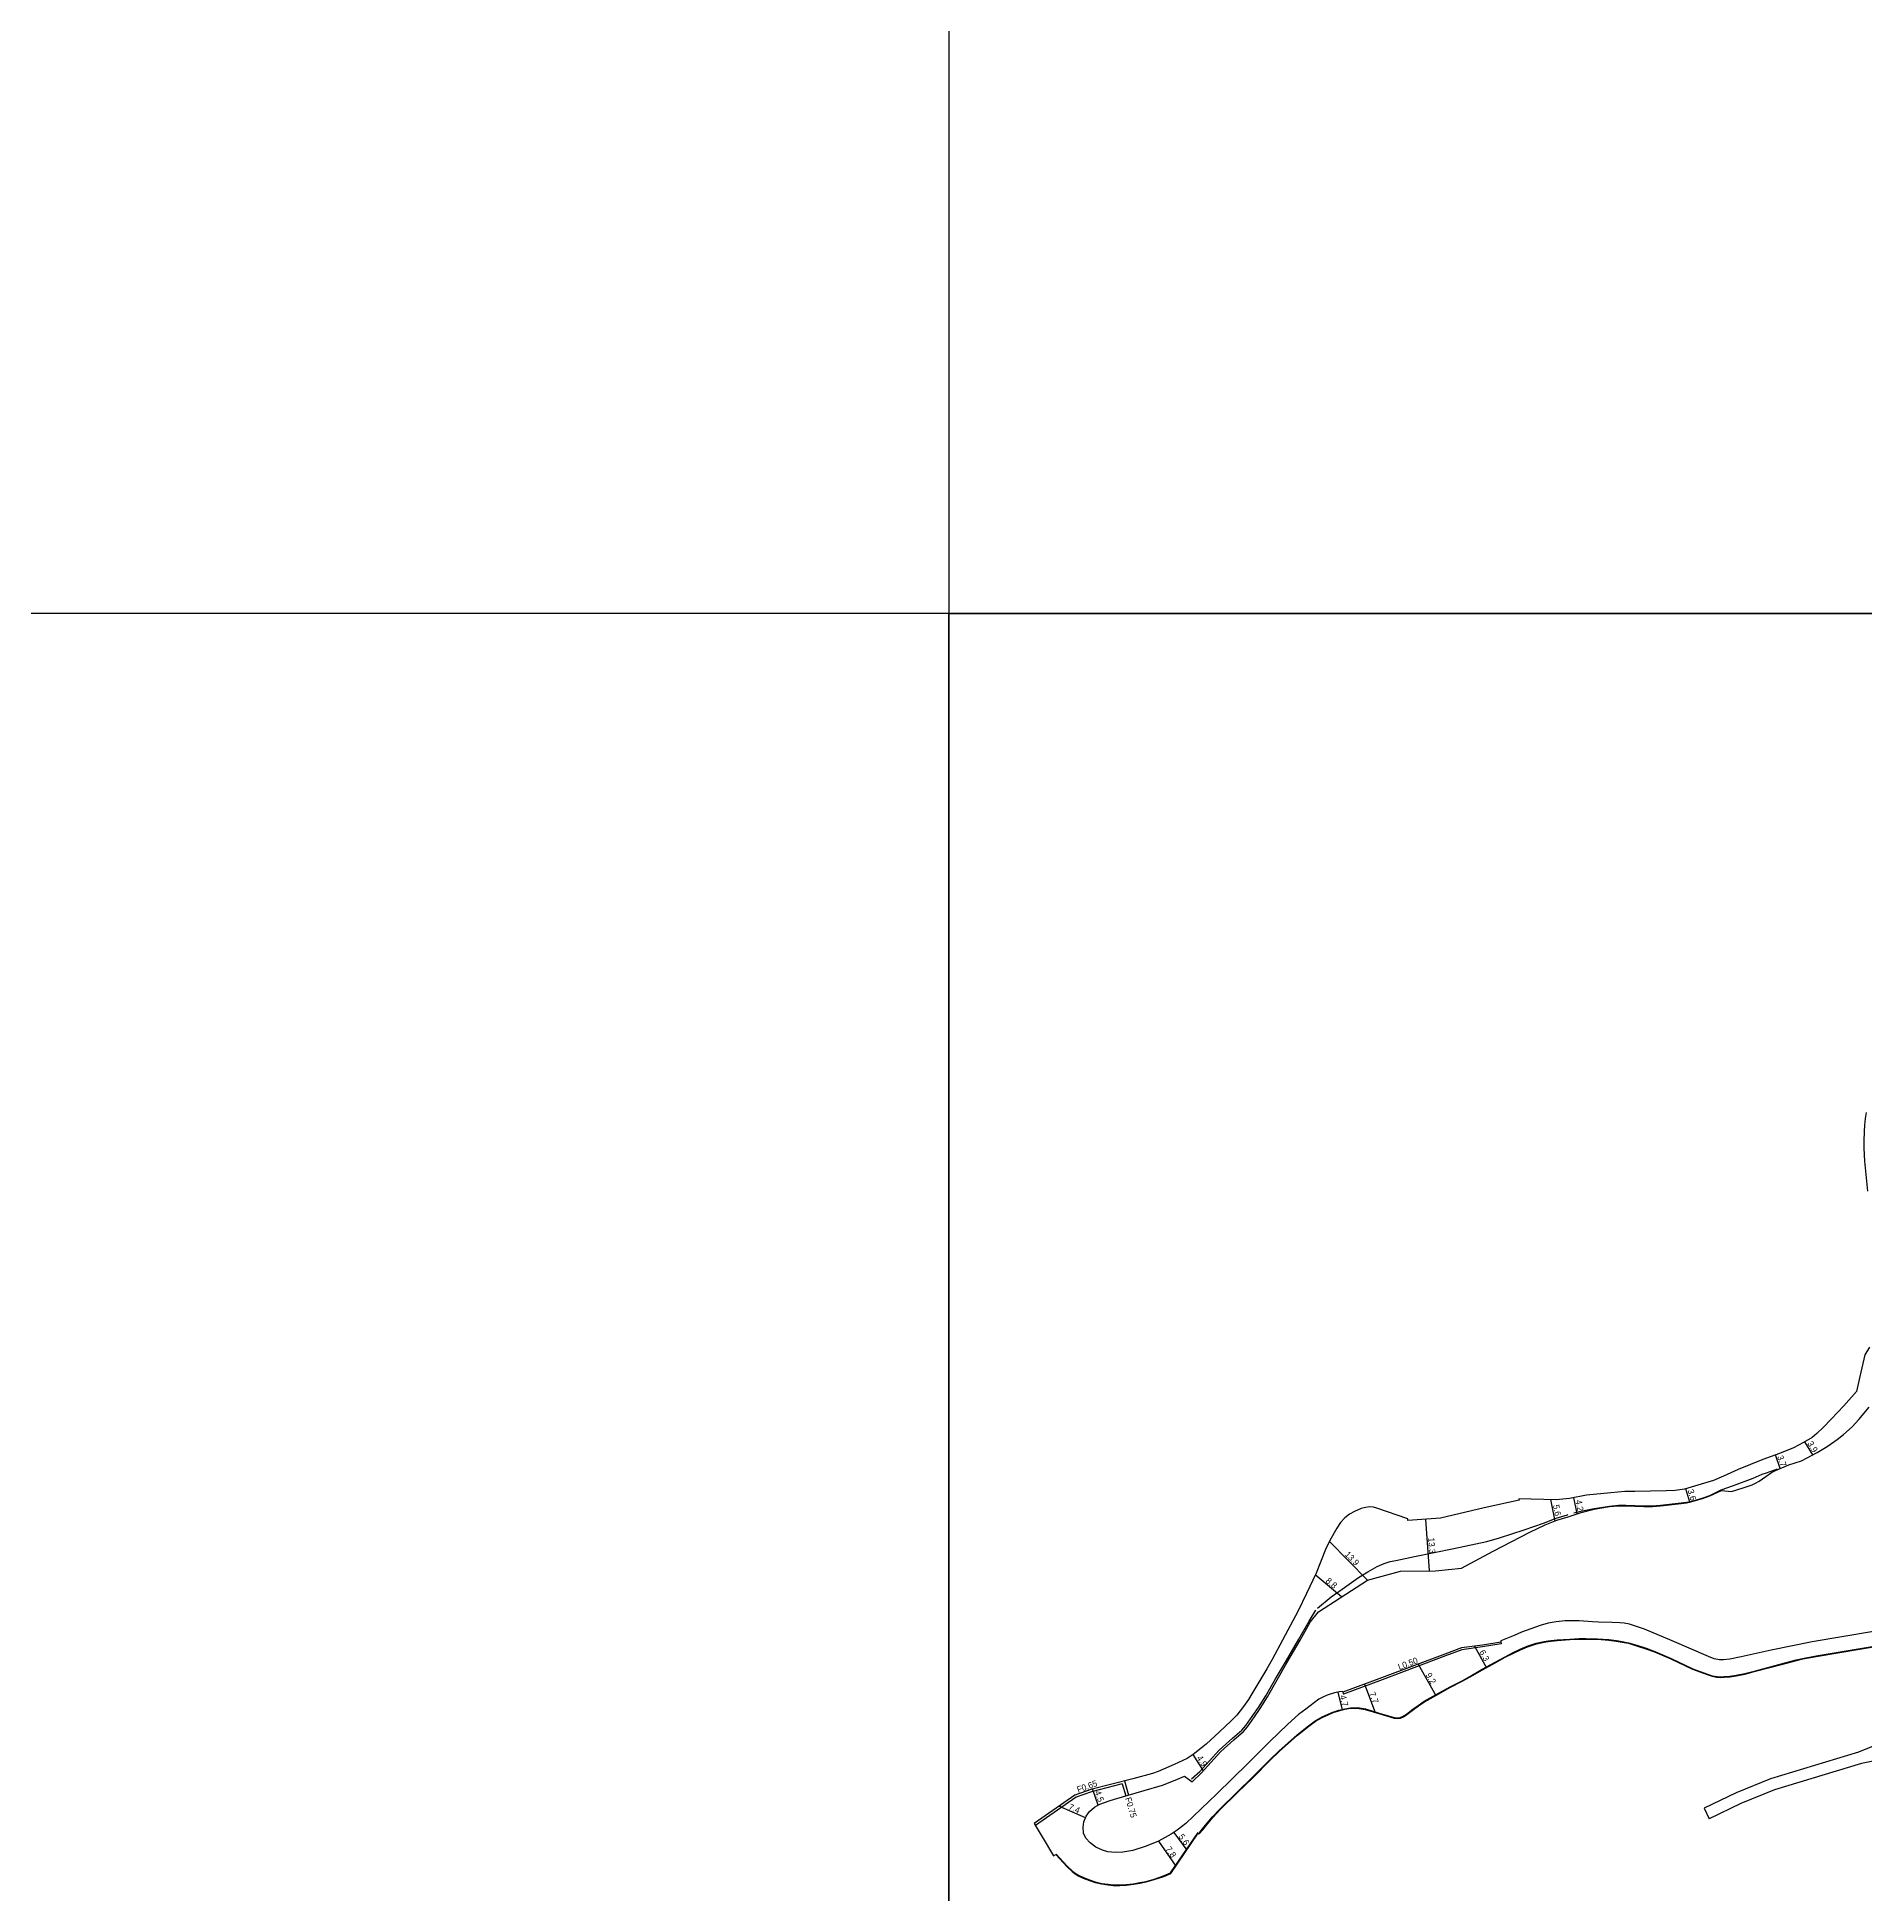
# Model space of a CAD drawing. Header units: metres. Extents: x -25600 to -24000, y -96000 to -93600.
# Drawn here: x -25033.6 to -24565, y -95128.4 to -94652.3 of the extents above; entities that cross this region are included whole.
import ezdxf

# ---------------------------------------------------------------- set-up
doc = ezdxf.new("R2010")
doc.units = ezdxf.units.M
doc.header["$LTSCALE"] = 2.5
for name, color, linetype in [('側溝・桝', 7, 'Continuous'), ('図郭', 7, 'Continuous'), ('幅員', 7, 'Continuous'), ('歩道・分離帯・安全施設', 7, 'Continuous'), ('道路', 7, 'Continuous')]:
    doc.layers.add(name, color=color, linetype=linetype)
doc.styles.get("Standard").update_dxf_attribs({"font": ''})
doc.styles.get('Standard').set_extended_font_data('@MS PGothic')

msp = doc.modelspace()

# ---------------------------------------------------------------- linework, layer by layer
at = {"layer": '側溝・桝'}
for points in [[(-24658.46, -95064.12), (-24663.18, -95064.9), (-24668.52, -95065.62), (-24672.7, -95067.18), (-24688.96, -95073.3), (-24698.86, -95076.98)], [(-24658.54, -95063.64), (-24658.46, -95064.12)], [(-24699.03, -95076.52), (-24698.86, -95076.98)], [(-24755.53, -95100.03), (-24763.42, -95102.02), (-24767.38, -95103.43), (-24777.82, -95110.67)], [(-24755.53, -95100.03), (-24754.63, -95103.09)], [(-24755, -95099.24), (-24753.92, -95102.89)]]:
    msp.add_lwpolyline(points, dxfattribs=at)
at = {"layer": '図郭'}
for points in [[(-24800, -94800), (-24000, -94800), (-24000, -94200), (-24800, -94200)], [(-25600, -95400), (-24800, -95400), (-24800, -94800), (-25600, -94800)], [(-24800, -95400), (-24000, -95400), (-24000, -94800), (-24800, -94800)]]:
    msp.add_lwpolyline(points, close=True, dxfattribs=at)
at = {"layer": '幅員', "flags": 128}
for points in [[(-24578.57, -95015.67), (-24580.62, -95012.33)], [(-24586.91, -95019.16), (-24588.16, -95015.71)], [(-24644.62, -95032.64), (-24645.71, -95027.16)], [(-24638.99, -95030.77), (-24639.78, -95026.64)], [(-24610.07, -95027.78), (-24611.08, -95024.35)], [(-24676.82, -95045.39), (-24677.73, -95032.14)], [(-24692.71, -95047.76), (-24702.41, -95037.84)], [(-24699.32, -95052.04), (-24706.11, -95046.46)], [(-24665.25, -95064.69), (-24662.23, -95070.23)], [(-24679.71, -95069.3), (-24675.17, -95077.32)], [(-24693.46, -95074.46), (-24690.73, -95081.7)], [(-24700.31, -95076.51), (-24699.18, -95081.05)], [(-24734.74, -95096.62), (-24737.39, -95092.49)], [(-24761.69, -95105.47), (-24763.19, -95101.27)], [(-24765, -95108.7), (-24771.79, -95105.73)], [(-24742.33, -95112.46), (-24739.03, -95117.02)], [(-24746.22, -95114.69), (-24741.84, -95121.11)]]:
    msp.add_lwpolyline(points, dxfattribs=at)
at = {"layer": '歩道・分離帯・安全施設'}
for points in [[(-24639.82, -95030.57), (-24637.99, -95030.11), (-24634.63, -95029.45), (-24630.68, -95028.8), (-24628.4, -95028.55), (-24627.7, -95028.57), (-24626.5, -95028.57), (-24621.91, -95028.73), (-24619.69, -95028.73), (-24617.59, -95028.61), (-24612.34, -95027.98), (-24610.97, -95027.8), (-24609.86, -95027.59), (-24606.88, -95026.75), (-24604.97, -95026.05), (-24602.01, -95024.62), (-24598.87, -95023.51), (-24593.86, -95021.61), (-24591.53, -95020.66), (-24590.47, -95020.31), (-24587.58, -95019.27)], [(-24705.53, -95054.95), (-24701.98, -95052.1), (-24699.19, -95050.07), (-24694.96, -95047.15), (-24692.6, -95045.66), (-24690.24, -95044.32), (-24688.45, -95043.56), (-24686.88, -95043.05), (-24685.4, -95042.75), (-24680.62, -95041.75), (-24670.57, -95039.68), (-24662.11, -95037.87), (-24658.83, -95036.95), (-24652.5, -95034.88), (-24647.62, -95033.18), (-24644.33, -95031.94), (-24641.45, -95031.03), (-24641.36, -95031)], [(-24737.79, -95098.69), (-24735.67, -95096.84), (-24730.7, -95091.34), (-24727.26, -95088.28), (-24724.87, -95086.24), (-24723.87, -95085.07), (-24722.06, -95082.48), (-24720.62, -95080.39), (-24718.78, -95077.4), (-24716.31, -95073.08), (-24713.73, -95068.79), (-24710.3, -95062.93), (-24707.65, -95058.32), (-24705.93, -95055.52)], [(-24735.85, -95112.62), (-24735.04, -95111.64), (-24733.74, -95110.04), (-24732.39, -95108.44), (-24730.61, -95106.54), (-24726.1, -95102.12), (-24722.11, -95098.23), (-24717.75, -95093.83), (-24715.45, -95091.58), (-24710.75, -95087.43), (-24707.85, -95085.13), (-24706.1, -95083.84), (-24704.35, -95082.85), (-24702.81, -95082.16), (-24701.56, -95081.61), (-24700.07, -95081.11), (-24698.53, -95080.73), (-24697.03, -95080.48), (-24695.29, -95080.42), (-24693.23, -95080.78), (-24689.71, -95081.85), (-24685.83, -95083.01), (-24685.07, -95083.1), (-24684.3, -95083.02), (-24683.55, -95082.67), (-24682.66, -95082.13), (-24681.02, -95080.8), (-24679.68, -95079.88), (-24678.13, -95078.82), (-24675.1, -95077.11), (-24671.52, -95075.09), (-24668.46, -95073.56), (-24666.44, -95072.44), (-24663.29, -95070.64), (-24660, -95068.85), (-24657.44, -95067.41), (-24655.36, -95066.35), (-24653.54, -95065.49), (-24651.75, -95064.73), (-24649.43, -95063.94), (-24647.43, -95063.53), (-24646.4, -95063.36), (-24644.07, -95063.11), (-24640.83, -95062.88), (-24638.46, -95062.77), (-24636.73, -95062.73), (-24633.76, -95062.8), (-24630.82, -95063.04), (-24628.9, -95063.24), (-24627.4, -95063.5), (-24625.79, -95063.82), (-24623.69, -95064.44), (-24621.3, -95065.22), (-24619.04, -95066.05), (-24614.86, -95067.86), (-24609.3, -95070.5), (-24605.58, -95071.87), (-24604.35, -95072.27), (-24603.11, -95072.51), (-24602.33, -95072.57), (-24601.3, -95072.52), (-24599.79, -95072.4), (-24598.2, -95072.16), (-24596, -95071.74), (-24593.27, -95070.99), (-24586.32, -95069.18), (-24582.8, -95068.21), (-24581.16, -95067.85), (-24577.73, -95067.2), (-24549.11, -95062.38)], [(-24772.48, -95118), (-24769.66, -95121.05), (-24768.28, -95122.36), (-24767.6, -95122.89), (-24766.76, -95123.4), (-24765.49, -95124.02), (-24763.93, -95124.63), (-24762.46, -95125.09), (-24760.8, -95125.5), (-24759.15, -95125.74), (-24757.83, -95125.86), (-24756.2, -95125.91), (-24754.51, -95125.83), (-24752.71, -95125.59), (-24751.06, -95125.32), (-24749.45, -95124.98), (-24747.38, -95124.41), (-24744.97, -95123.59), (-24743.2, -95122.83), (-24736.09, -95112.47)]]:
    msp.add_lwpolyline(points, dxfattribs=at)
at = {"layer": '道路'}
for points in [[(-24564.88, -94927.9), (-24565.11, -94929.45), (-24565.33, -94931.17), (-24565.43, -94932.77), (-24565.51, -94935.32), (-24565.48, -94937.08), (-24565.27, -94940.43), (-24564.53, -94948.1)], [(-24564, -94988.11), (-24565.23, -94990.08), (-24566.54, -94995.56), (-24567.37, -94999.48), (-24570.62, -95003.15), (-24573.85, -95006.57), (-24575.93, -95008.65), (-24577.56, -95010.21), (-24578.76, -95011.19), (-24580.93, -95012.52), (-24583.55, -95013.88), (-24587.06, -95015.31), (-24591.39, -95016.88), (-24597.7, -95019.43), (-24601.49, -95021.18), (-24604.04, -95022.21), (-24608.04, -95023.45), (-24611.46, -95024.46), (-24613.82, -95024.83), (-24616.15, -95024.92), (-24624.14, -95025.06), (-24626.74, -95025.06), (-24630.29, -95025.37), (-24636.55, -95026.02), (-24640.94, -95026.86), (-24644.33, -95027.19), (-24653.87, -95026.96), (-24653.81, -95027.28), (-24662.76, -95029.28), (-24674.01, -95031.89), (-24682.33, -95032.46), (-24682.37, -95032.08), (-24690.32, -95029.37), (-24691.13, -95029.1), (-24692.1, -95029.03), (-24693.18, -95029.13), (-24694.29, -95029.43), (-24695.98, -95030.16), (-24697.29, -95030.9), (-24698.51, -95031.79), (-24699.59, -95032.99), (-24700.55, -95034.47), (-24702.31, -95037.63), (-24703.43, -95039.96), (-24705.88, -95045.96), (-24708.31, -95051.25), (-24710.45, -95055.62), (-24714.46, -95063.18), (-24717.11, -95068.15), (-24718.48, -95070.54), (-24720.78, -95074.4), (-24722.36, -95076.95), (-24723.22, -95078.36), (-24724.5, -95080.21), (-24726.22, -95082.41), (-24727.59, -95083.82), (-24730.64, -95086.64), (-24734.01, -95089.79), (-24735.71, -95091.17), (-24737.36, -95092.47), (-24738.91, -95093.46), (-24742.23, -95095), (-24746.31, -95096.82), (-24747.82, -95097.35), (-24752.8, -95098.69), (-24763.6, -95101.42), (-24767.67, -95102.87), (-24778.14, -95110.13), (-24776.08, -95113.54), (-24773.16, -95118.45), (-24772.59, -95118.1), (-24769.77, -95121.16), (-24768.38, -95122.47), (-24767.68, -95123.01), (-24766.83, -95123.53), (-24765.55, -95124.15), (-24763.98, -95124.77), (-24762.5, -95125.24), (-24760.83, -95125.65), (-24759.16, -95125.89), (-24757.84, -95126.01), (-24756.2, -95126.06), (-24754.5, -95125.98), (-24752.68, -95125.74), (-24751.04, -95125.47), (-24749.41, -95125.13), (-24747.34, -95124.55), (-24744.91, -95123.73), (-24743.1, -95122.95), (-24736.05, -95112.67), (-24735.81, -95112.82), (-24734.93, -95111.74), (-24733.63, -95110.13), (-24732.28, -95108.54), (-24730.51, -95106.65), (-24726, -95102.23), (-24722, -95098.34), (-24717.64, -95093.93), (-24715.35, -95091.69), (-24710.66, -95087.55), (-24707.76, -95085.25), (-24706.02, -95083.97), (-24704.28, -95082.99), (-24702.75, -95082.3), (-24701.51, -95081.75), (-24700.03, -95081.26), (-24698.5, -95080.88), (-24697.02, -95080.63), (-24695.31, -95080.57), (-24693.27, -95080.92), (-24689.75, -95081.99), (-24685.86, -95083.15), (-24685.07, -95083.25), (-24684.26, -95083.17), (-24683.48, -95082.8), (-24682.58, -95082.25), (-24680.93, -95080.92), (-24679.59, -95080), (-24678.05, -95078.95), (-24675.03, -95077.24), (-24671.45, -95075.22), (-24668.39, -95073.69), (-24666.37, -95072.57), (-24663.22, -95070.77), (-24659.93, -95068.98), (-24657.37, -95067.54), (-24655.3, -95066.48), (-24653.48, -95065.63), (-24651.7, -95064.87), (-24649.39, -95064.09), (-24647.41, -95063.67), (-24646.38, -95063.51), (-24644.06, -95063.26), (-24640.83, -95063.03), (-24638.46, -95062.92), (-24636.73, -95062.88), (-24633.77, -95062.95), (-24630.83, -95063.19), (-24628.92, -95063.39), (-24627.43, -95063.65), (-24625.83, -95063.96), (-24623.74, -95064.58), (-24621.35, -95065.36), (-24619.1, -95066.19), (-24614.92, -95067.99), (-24609.36, -95070.64), (-24605.63, -95072.01), (-24604.39, -95072.41), (-24603.13, -95072.66), (-24602.34, -95072.72), (-24601.29, -95072.67), (-24599.78, -95072.55), (-24598.17, -95072.31), (-24595.96, -95071.88), (-24593.23, -95071.14), (-24586.28, -95069.33), (-24582.76, -95068.36), (-24581.13, -95067.99), (-24577.7, -95067.35), (-24548.91, -95062.5)], [(-24757.53, -95103.94), (-24749.96, -95101.73), (-24745.23, -95100.34), (-24741.95, -95099.08), (-24739.55, -95098.02), (-24737.6, -95099.44), (-24735.29, -95097.22), (-24730.32, -95091.72), (-24726.91, -95088.69), (-24724.49, -95086.62), (-24723.44, -95085.4), (-24721.62, -95082.79), (-24720.16, -95080.68), (-24718.31, -95077.67), (-24715.84, -95073.35), (-24713.35, -95068.99), (-24709.98, -95063.14), (-24707.42, -95058.55), (-24705.25, -95055.88), (-24699.7, -95052.28), (-24692.71, -95047.76), (-24684.24, -95045.5), (-24675.3, -95045.37), (-24668.59, -95044.69), (-24660.45, -95040.39), (-24651.05, -95035.48), (-24647.17, -95033.65), (-24644.15, -95032.45), (-24641.28, -95031.54), (-24637.95, -95030.42), (-24634.6, -95029.6), (-24630.66, -95028.94), (-24628.4, -95028.7), (-24627.71, -95028.72), (-24626.5, -95028.72), (-24621.91, -95028.88), (-24619.68, -95028.88), (-24617.57, -95028.75), (-24612.32, -95028.13), (-24610.95, -95027.94), (-24609.82, -95027.73), (-24606.84, -95026.89), (-24604.91, -95026.19), (-24601.98, -95024.77), (-24599.39, -95025.04), (-24596.38, -95024.12), (-24594.12, -95023.35), (-24593.27, -95022.97), (-24592.35, -95022.39), (-24590.64, -95021.26), (-24589.12, -95020.18), (-24588.15, -95019.66), (-24584.67, -95018.24), (-24581.47, -95017.22), (-24577.44, -95015.07), (-24574.87, -95013.57), (-24572.31, -95011.77), (-24570.66, -95010.42), (-24568.45, -95008.46), (-24566.74, -95006.59), (-24564.11, -95003.47)], [(-24562.99, -95060.91), (-24578.72, -95063.58), (-24589.26, -95065.72), (-24596.9, -95067.43), (-24599.83, -95068.08), (-24601.42, -95068.2), (-24602.51, -95068.18), (-24603.83, -95067.93), (-24605.26, -95067.39), (-24614.58, -95063.33), (-24621.69, -95060.38), (-24623.78, -95059.66), (-24625.56, -95059.11), (-24626.87, -95058.79), (-24628.04, -95058.69), (-24630.02, -95058.61), (-24633.47, -95058.55), (-24635.06, -95058.49), (-24638.42, -95058.25), (-24640.09, -95058.19), (-24642.06, -95058.25), (-24644.32, -95058.49), (-24646.35, -95058.81), (-24648.42, -95059.38), (-24653.19, -95061.1), (-24655.14, -95061.95), (-24658.49, -95063.38), (-24658.54, -95063.64), (-24663.25, -95064.42), (-24668.64, -95065.14), (-24672.87, -95066.72), (-24689.13, -95072.85), (-24699.03, -95076.52), (-24699.12, -95076.3), (-24699.86, -95076.41), (-24701.12, -95076.7), (-24703.05, -95077.26), (-24704.13, -95077.75), (-24705.13, -95078.33), (-24708.49, -95080.82), (-24710.35, -95082.19), (-24713.08, -95084.74), (-24717.77, -95089.2), (-24723.25, -95094.69), (-24731.4, -95102.64), (-24739.28, -95110.19), (-24741.45, -95111.9), (-24743.01, -95112.89), (-24746.22, -95114.69), (-24749.42, -95115.94), (-24752.85, -95117.06), (-24755.41, -95117.48), (-24757.39, -95117.56), (-24759.23, -95117.43), (-24760.57, -95117.02), (-24762.35, -95116.18), (-24763.8, -95115.11), (-24764.88, -95113.88), (-24765.47, -95112.6), (-24765.59, -95111.12), (-24765.42, -95109.7), (-24764.83, -95108.29), (-24763.9, -95107.04), (-24762.64, -95106.01), (-24761.29, -95105.24), (-24758.92, -95104.36), (-24757.53, -95103.94)], [(-24556.38, -95087.61), (-24566.81, -95091.88), (-24589.39, -95098.73), (-24598.19, -95102.32), (-24606.39, -95106.23)], [(-24554.76, -95092.51), (-24566.04, -95094.78), (-24588.38, -95101.56), (-24596.98, -95105.07), (-24605.1, -95108.94)], [(-24606.39, -95106.23), (-24605.1, -95108.94)]]:
    msp.add_lwpolyline(points, dxfattribs=at)

# ---------------------------------------------------------------- texts
at = {"layer": '側溝・桝'}
for s, rotation, p in [('L0.50', 20.6514, (-24684.52, -95070.84)), ('F0.65', 19.6782, (-24766.83, -95102.3)), ('F0.75', 286.5201, (-24754.84, -95103.7))]:
    msp.add_text(s, height=1.6, rotation=rotation, dxfattribs=at).set_placement(p)
at = {"layer": '幅員'}
for s, rotation, p in [('3.9', 301.49, (-24580.05, -95012.78)), ('3.7', 289.8982, (-24587.73, -95016.16)), ('4.2', 280.8344, (-24639.38, -95027.38)), ('3.6', 286.4021, (-24610.7, -95024.77)), ('5.6', 281.2329, (-24645.17, -95028.6)), ('13.9', 314.3372, (-24698.64, -95041.34)), ('13.3', 273.9162, (-24677.15, -95036.95)), ('8.8', 320.5927, (-24703.55, -95048.23)), ('6.3', 298.5655, (-24664.13, -95066.22)), ('9.2', 299.4812, (-24677.85, -95072.08)), ('4.7', 284.0288, (-24699.82, -95077.47)), ('7.7', 290.6998, (-24692.3, -95076.82)), ('4.9', 302.6577, (-24736.56, -95093.33)), ('4.5', 289.6782, (-24762.64, -95102.06)), ('7.4', 336.3772, (-24769.48, -95106.47)), ('5.6', 305.928, (-24741.23, -95113.56)), ('7.8', 304.321, (-24744.54, -95116.71))]:
    msp.add_text(s, height=1.6, rotation=rotation, dxfattribs=at).set_placement(p)

doc.saveas('drawing.dxf')
